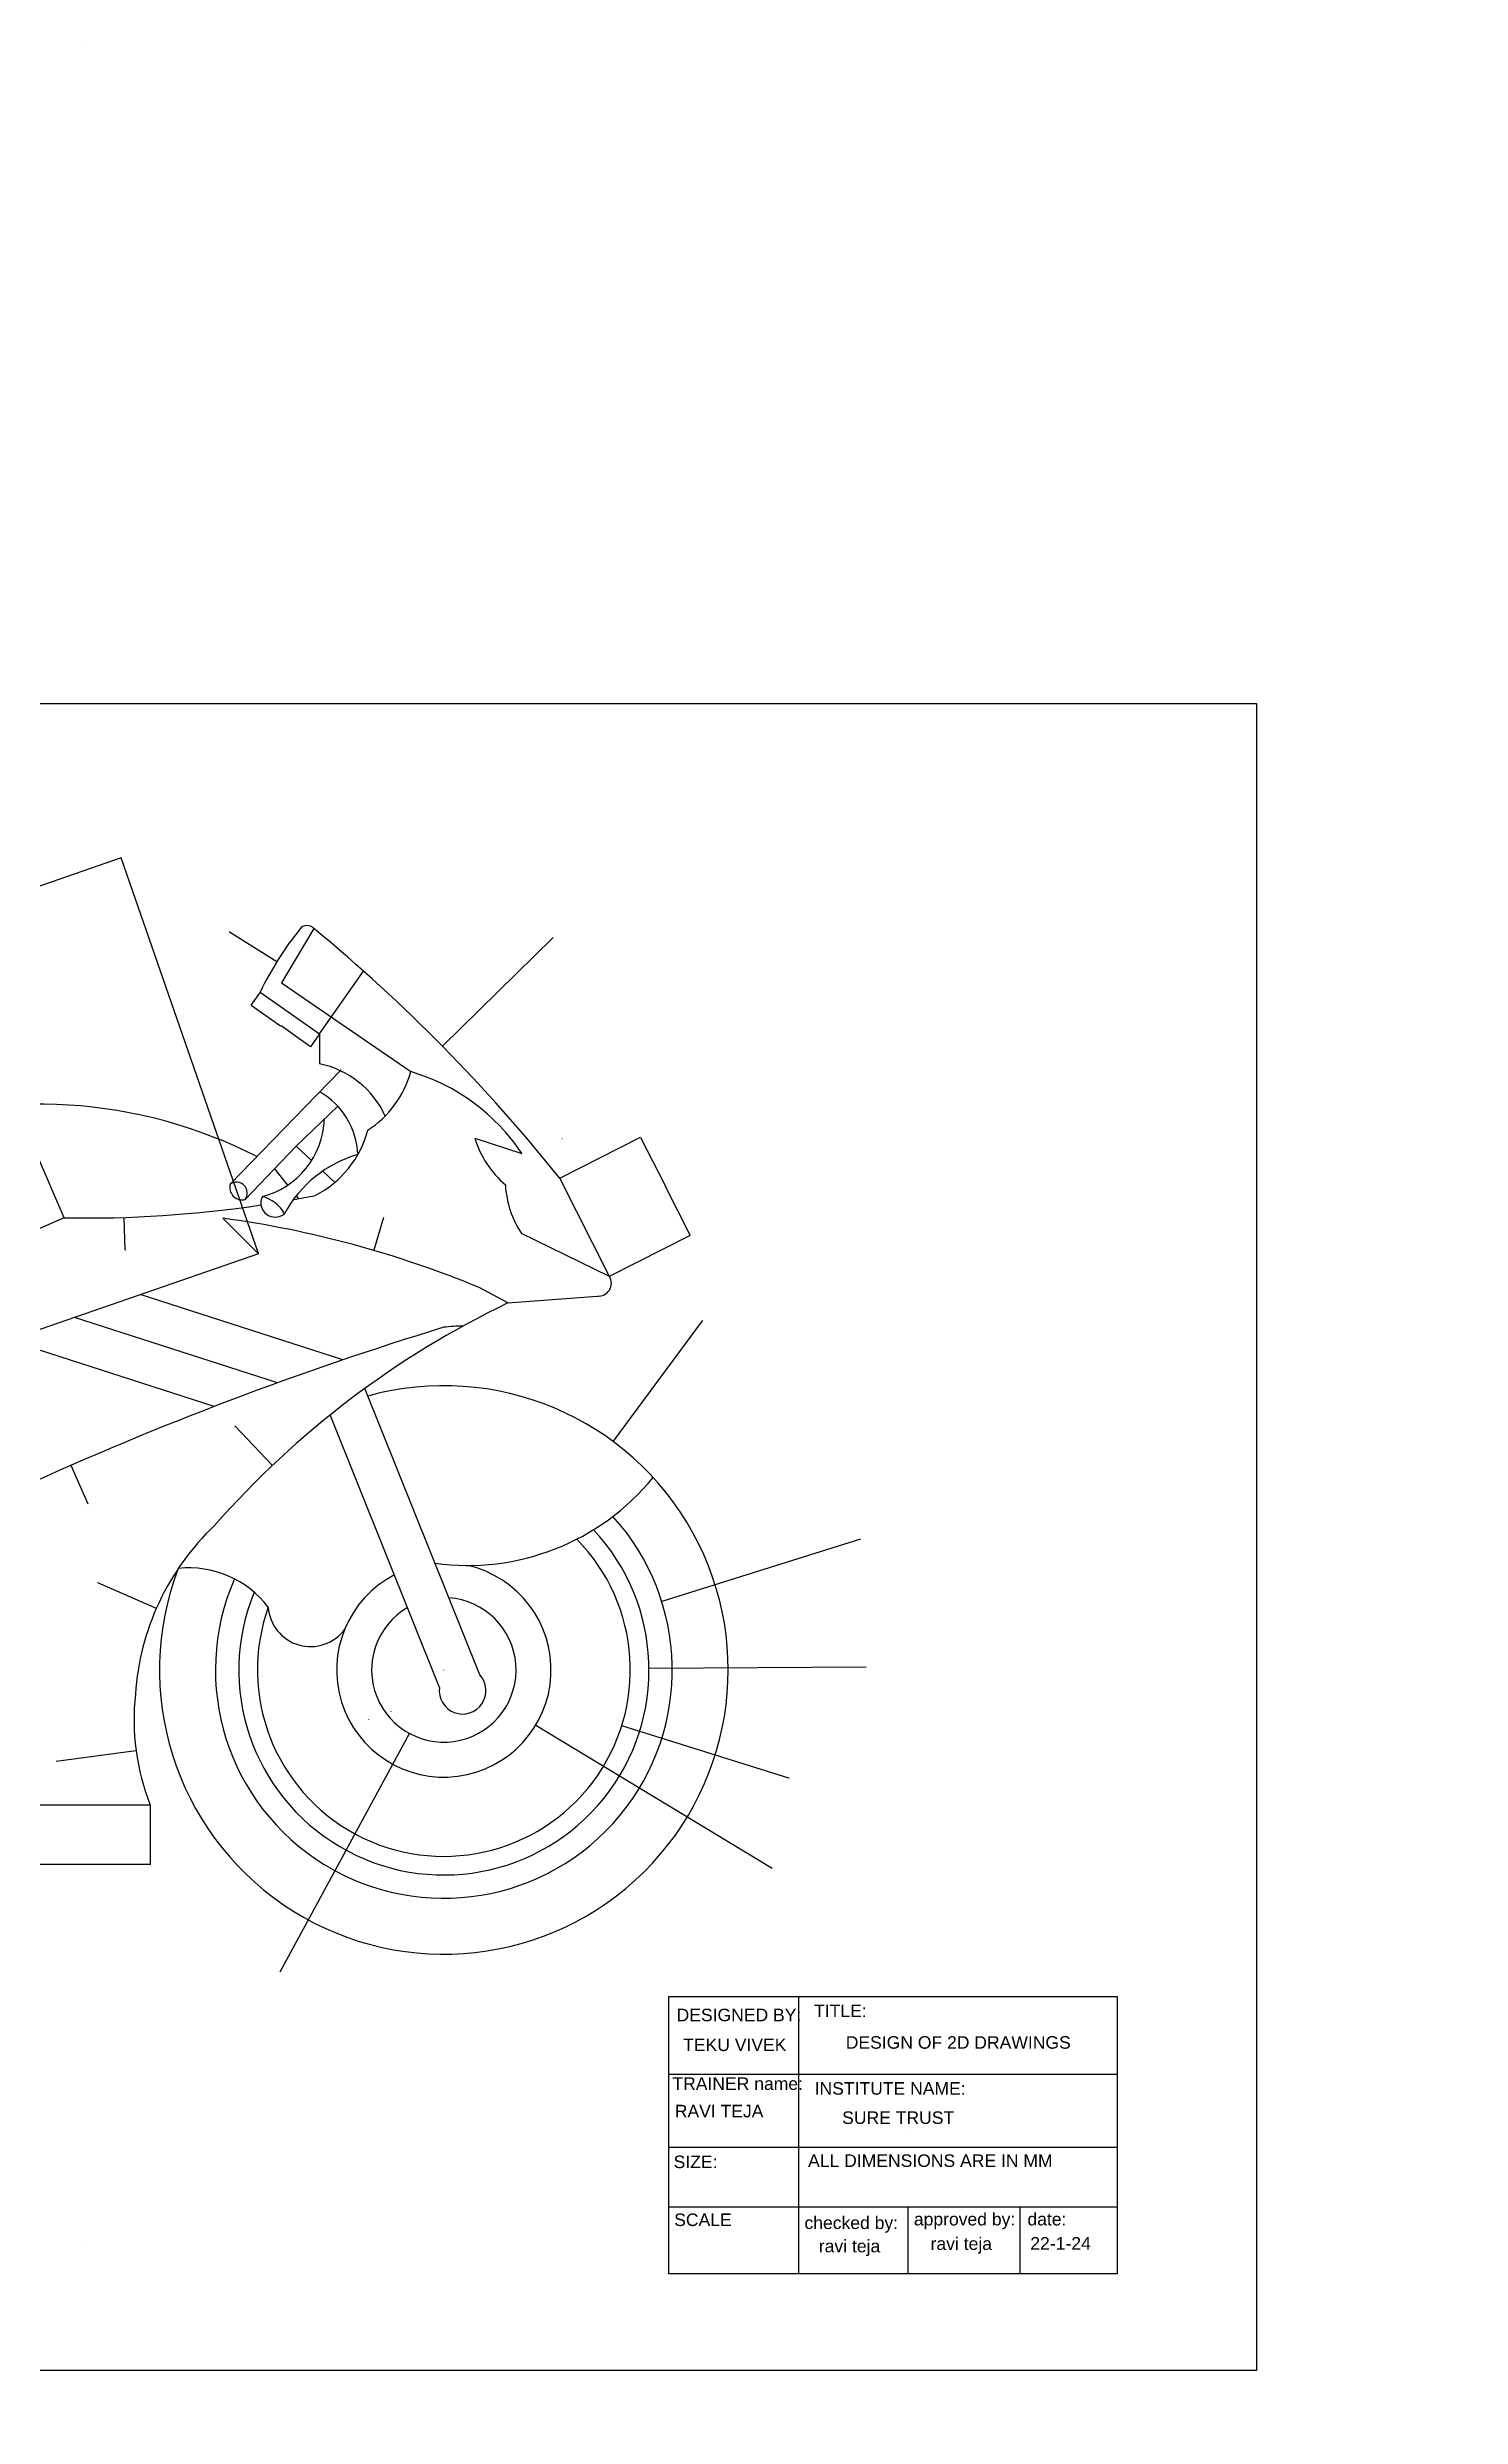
# Model space of a CAD drawing. Header units: millimetres. Extents: x 2092 to 5160, y -1374 to 3558.
# Drawn here: x 3645 to 5160, y 1015 to 3558 of the extents above; entities that cross this region are included whole.
import ezdxf

# ---------------------------------------------------------------- set-up
doc = ezdxf.new("R2010")
doc.units = ezdxf.units.MM
doc.header["$MEASUREMENT"] = 0
doc.styles.get("Standard").update_dxf_attribs({"font": 'arial.ttf'})
doc.dimstyles.get("Standard").update_dxf_attribs({"dimtxt": 0.18, "dimasz": 0.18, "dimexe": 0.18, "dimexo": 0.0625, "dimgap": 0.09, "dimtad": 0, "dimtih": 1, "dimtoh": 1, "dimdec": 4, "dimzin": 0, "dimdsep": 46, "dimtxsty": 'Standard', "dimcen": 0.09, "dimadec": 0, "dimazin": 0, "dimtfac": 1, "dimtdec": 4, "dimtofl": 0, "dimtmove": 0, "dimatfit": 3, "dimfxl": 1, "dimtolj": 1, "dimtzin": 0, "dimarcsym": 0})

# ---------------------------------------------------------------- blocks, each defined once
blk = doc.blocks.new('*D14')
at = {"color": 0, "lineweight": -2, "transparency": 16777216}
for p, q in [((3688.2, 1994.4), (3670, 2035.9)), ((3688.4, 1994.4), (3688.2, 1994.4))]:
    blk.add_line(p, q, dxfattribs=at)
at = {"color": 0, "transparency": 16777216}
blk.add_solid([(3670.1, 2036), (3670, 2035.9), (3670, 2036.1)], dxfattribs=at)
at = {"layer": 'Defpoints', "color": 0, "transparency": 16777216}
for p in [(3670, 2036.1), (5160.4, -1374.4)]:
    blk.add_point(p, dxfattribs=at)
at = {"color": 0, "transparency": 16777216, "insert": (3689.1, 1994.4), "char_height": 0.18, "attachment_point": 5}
blk.add_mtext('\\A1;R3722.0000', dxfattribs=at)
blk = doc.blocks.new('*D16')
at = {"color": 0, "lineweight": -2, "transparency": 16777216}
for p, q in [((3014.8, 1671.4), (3014.8, 1607.5)), ((3754.8, 1671.4), (3754.8, 1607.5)), ((3015, 1607.7), (3384.2, 1607.7)), ((3754.7, 1607.7), (3385.4, 1607.7))]:
    blk.add_line(p, q, dxfattribs=at)
at = {"color": 0, "transparency": 16777216}
for points in [[(3015, 1607.7), (3015, 1607.7), (3014.8, 1607.7)], [(3754.7, 1607.7), (3754.7, 1607.7), (3754.8, 1607.7)]]:
    blk.add_solid(points, dxfattribs=at)
at = {"layer": 'Defpoints', "color": 0, "transparency": 16777216}
for p in [(3014.8, 1671.5), (3754.8, 1671.5), (3014.8, 1607.7)]:
    blk.add_point(p, dxfattribs=at)
at = {"color": 0, "transparency": 16777216, "insert": (3384.8, 1607.7), "char_height": 0.18, "attachment_point": 5}
blk.add_mtext('\\A1;740.0000', dxfattribs=at)
blk = doc.blocks.new('*D17')
at = {"color": 0, "lineweight": -2, "transparency": 16777216}
for p, q in [((4194.1, 2344.1), (4280.9, 2388.2)), ((4280.8, 2388), (4307.4, 2335.7)), ((4334.1, 2283.1), (4307.6, 2335.3)), ((4247.5, 2238.9), (4334.4, 2283))]:
    blk.add_line(p, q, dxfattribs=at)
at = {"color": 0, "transparency": 16777216}
for points in [[(4280.9, 2388), (4280.8, 2387.9), (4280.8, 2388.1)], [(4334.2, 2283.1), (4334.1, 2283.1), (4334.2, 2282.9)]]:
    blk.add_solid(points, dxfattribs=at)
at = {"layer": 'Defpoints', "color": 0, "transparency": 16777216}
for p in [(4280.8, 2388.1), (4194.1, 2344.1), (4247.5, 2238.9)]:
    blk.add_point(p, dxfattribs=at)
at = {"color": 0, "transparency": 16777216, "insert": (4307.5, 2335.5), "char_height": 0.18, "attachment_point": 5}
blk.add_mtext('\\A1;118.0000', dxfattribs=at)
blk = doc.blocks.new('*D18')
at = {"color": 0, "lineweight": -2, "transparency": 16777216}
for p, q in [((4186.9, 2602.4), (4068.5, 2485.9)), ((4187.1, 2602.4), (4186.9, 2602.4)), ((2778.7, 1215.7), (2778.7, 1215.9)), ((2778.7, 1215.8), (2778.8, 1215.8))]:
    blk.add_line(p, q, dxfattribs=at)
at = {"color": 0, "transparency": 16777216}
blk.add_solid([(4068.5, 2485.9), (4068.6, 2485.9), (4068.4, 2485.8)], dxfattribs=at)
at = {"layer": 'Defpoints', "color": 0, "transparency": 16777216}
for p in [(4068.4, 2485.8), (2778.7, 1215.8)]:
    blk.add_point(p, dxfattribs=at)
at = {"color": 0, "transparency": 16777216, "insert": (4187.8, 2602.4), "char_height": 0.18, "attachment_point": 5}
blk.add_mtext('\\A1;R1810.0000', dxfattribs=at)
blk = doc.blocks.new('*D19')
at = {"color": 0, "lineweight": -2, "transparency": 16777216}
for p, q in [((3839.6, 2608.4), (3839.8, 2608.4)), ((3839.8, 2608.4), (3890.7, 2576.8)), ((4196.5, 2386.7), (4196.7, 2386.7)), ((4196.6, 2386.6), (4196.6, 2386.8))]:
    blk.add_line(p, q, dxfattribs=at)
at = {"color": 0, "transparency": 16777216}
blk.add_solid([(3890.7, 2576.8), (3890.7, 2576.8), (3890.8, 2576.7)], dxfattribs=at)
at = {"layer": 'Defpoints', "color": 0, "transparency": 16777216}
for p in [(3890.8, 2576.7), (4196.6, 2386.7)]:
    blk.add_point(p, dxfattribs=at)
at = {"color": 0, "transparency": 16777216, "insert": (3838.9, 2608.4), "char_height": 0.18, "attachment_point": 5}
blk.add_mtext('\\A1;R360.0000', dxfattribs=at)
blk = doc.blocks.new('*D20')
at = {"color": 0, "lineweight": -2, "transparency": 16777216}
for p, q in [((3872.7, 2543.8), (3862.9, 2529.9)), ((3863.2, 2530), (3894.7, 2507.8)), ((3926.7, 2485.3), (3895.2, 2507.5)), ((3936.5, 2499), (3926.7, 2485.1))]:
    blk.add_line(p, q, dxfattribs=at)
at = {"color": 0, "transparency": 16777216}
for points in [[(3863.2, 2530), (3863.2, 2529.9), (3863, 2530.1)], [(3926.7, 2485.4), (3926.7, 2485.3), (3926.9, 2485.2)]]:
    blk.add_solid(points, dxfattribs=at)
at = {"layer": 'Defpoints', "color": 0, "transparency": 16777216}
for p in [(3872.7, 2543.8), (3936.5, 2499), (3926.9, 2485.2)]:
    blk.add_point(p, dxfattribs=at)
at = {"color": 0, "transparency": 16777216, "insert": (3894.9, 2507.6), "char_height": 0.18, "attachment_point": 5}
blk.add_mtext('\\A1;78.0000', dxfattribs=at)
blk = doc.blocks.new('*D21')
at = {"color": 0, "lineweight": -2, "transparency": 16777216}
for p, q in [((4004.9, 2302), (3994.6, 2266.9)), ((4005.1, 2302), (4004.9, 2302)), ((3682.8, 1201.4), (3683, 1201.4)), ((3682.9, 1201.3), (3682.9, 1201.5))]:
    blk.add_line(p, q, dxfattribs=at)
at = {"color": 0, "transparency": 16777216}
blk.add_solid([(3994.6, 2266.9), (3994.6, 2266.9), (3994.6, 2266.7)], dxfattribs=at)
at = {"layer": 'Defpoints', "color": 0, "transparency": 16777216}
for p in [(3994.6, 2266.7), (3682.9, 1201.4)]:
    blk.add_point(p, dxfattribs=at)
at = {"color": 0, "transparency": 16777216, "insert": (4005.8, 2302), "char_height": 0.18, "attachment_point": 5}
blk.add_mtext('\\A1;R1110.0000', dxfattribs=at)
blk = doc.blocks.new('*D22')
at = {"color": 0, "lineweight": -2, "transparency": 16777216}
for p, q in [((3723.6, 2687.8), (3511.7, 2614.4)), ((3870.9, 2263.3), (3723.7, 2688)), ((3298.7, 2540.6), (3510.6, 2614)), ((3445.7, 2115.9), (3298.5, 2540.7))]:
    blk.add_line(p, q, dxfattribs=at)
at = {"color": 0, "transparency": 16777216}
for points in [[(3723.6, 2687.8), (3723.6, 2687.8), (3723.7, 2687.9)], [(3298.7, 2540.6), (3298.7, 2540.6), (3298.5, 2540.5)]]:
    blk.add_solid(points, dxfattribs=at)
at = {"layer": 'Defpoints', "color": 0, "transparency": 16777216}
for p in [(3298.5, 2540.5), (3870.9, 2263.2), (3445.7, 2115.9)]:
    blk.add_point(p, dxfattribs=at)
at = {"color": 0, "transparency": 16777216, "insert": (3511.1, 2614.2), "char_height": 0.18, "attachment_point": 5}
blk.add_mtext('\\A1;450.0000', dxfattribs=at)
blk = doc.blocks.new('*D23')
at = {"color": 0, "lineweight": -2, "transparency": 16777216}
for p, q in [((3686.7, 3557.5), (3686.8, 3557.5)), ((3686.8, 3557.4), (3686.8, 3557.6)), ((3728.1, 2267), (3727, 2301.9)), ((3728.3, 2267), (3728.1, 2267))]:
    blk.add_line(p, q, dxfattribs=at)
at = {"color": 0, "transparency": 16777216}
blk.add_solid([(3727, 2301.9), (3727, 2301.9), (3727, 2302.1)], dxfattribs=at)
at = {"layer": 'Defpoints', "color": 0, "transparency": 16777216}
for p in [(3686.8, 3557.5), (3727, 2302.1)]:
    blk.add_point(p, dxfattribs=at)
at = {"color": 0, "transparency": 16777216, "insert": (3729.1, 2267), "char_height": 0.18, "attachment_point": 5}
blk.add_mtext('\\A1;R1256.0000', dxfattribs=at)
blk = doc.blocks.new('*D24')
at = {"color": 0, "lineweight": -2, "transparency": 16777216}
for p, q in [((3486.8, 2708.1), (3344.2, 2646.5)), ((3662.7, 2301.8), (3486.9, 2708.4)), ((3200.7, 2584.5), (3343.4, 2646.1)), ((3376.3, 2177.9), (3200.5, 2584.6))]:
    blk.add_line(p, q, dxfattribs=at)
at = {"color": 0, "transparency": 16777216}
for points in [[(3486.8, 2708.2), (3486.8, 2708.1), (3487, 2708.2)], [(3200.7, 2584.5), (3200.8, 2584.4), (3200.6, 2584.4)]]:
    blk.add_solid(points, dxfattribs=at)
at = {"layer": 'Defpoints', "color": 0, "transparency": 16777216}
for p in [(3200.6, 2584.4), (3662.7, 2301.7), (3376.3, 2177.9)]:
    blk.add_point(p, dxfattribs=at)
at = {"color": 0, "transparency": 16777216, "insert": (3343.8, 2646.3), "char_height": 0.18, "attachment_point": 5}
blk.add_mtext('\\A1;312.0000', dxfattribs=at)
blk = doc.blocks.new('*D29')
at = {"color": 0, "lineweight": -2, "transparency": 16777216}
for p, q in [((4347, 2191.2), (4251.3, 2061.9)), ((4347.2, 2191.2), (4347, 2191.2)), ((4069.7, 1816.5), (4069.9, 1816.5)), ((4069.8, 1816.4), (4069.8, 1816.6))]:
    blk.add_line(p, q, dxfattribs=at)
at = {"color": 0, "transparency": 16777216}
blk.add_solid([(4251.3, 2061.9), (4251.4, 2061.8), (4251.2, 2061.7)], dxfattribs=at)
at = {"layer": 'Defpoints', "color": 0, "transparency": 16777216}
for p in [(4251.2, 2061.7), (4069.8, 1816.5)]:
    blk.add_point(p, dxfattribs=at)
at = {"color": 0, "transparency": 16777216, "insert": (4347.9, 2191.2), "char_height": 0.18, "attachment_point": 5}
blk.add_mtext('\\A1;R305.0000', dxfattribs=at)
blk = doc.blocks.new('*D30')
at = {"color": 0, "lineweight": -2, "transparency": 16777216}
for p, q in [((4516.7, 1957), (4303.7, 1890)), ((4516.9, 1957), (4516.7, 1957)), ((4069.7, 1816.5), (4069.9, 1816.5)), ((4069.8, 1816.4), (4069.8, 1816.6))]:
    blk.add_line(p, q, dxfattribs=at)
at = {"color": 0, "transparency": 16777216}
blk.add_solid([(4303.7, 1890), (4303.7, 1890), (4303.6, 1890)], dxfattribs=at)
at = {"layer": 'Defpoints', "color": 0, "transparency": 16777216}
for p in [(4303.6, 1890), (4069.8, 1816.5)]:
    blk.add_point(p, dxfattribs=at)
at = {"color": 0, "transparency": 16777216, "insert": (4517.6, 1957), "char_height": 0.18, "attachment_point": 5}
blk.add_mtext('\\A1;R245.0000', dxfattribs=at)
blk = doc.blocks.new('*D31')
at = {"color": 0, "lineweight": -2, "transparency": 16777216}
for p, q in [((4069.7, 1816.5), (4069.9, 1816.5)), ((4069.8, 1816.4), (4069.8, 1816.6)), ((4522.8, 1819.6), (4290, 1818))]:
    blk.add_line(p, q, dxfattribs=at)
at = {"color": 0, "transparency": 16777216}
blk.add_solid([(4290, 1818.1), (4290, 1818), (4289.8, 1818)], dxfattribs=at)
at = {"layer": 'Defpoints', "color": 0, "transparency": 16777216}
for p in [(4069.8, 1816.5), (4289.8, 1818)]:
    blk.add_point(p, dxfattribs=at)
at = {"color": 0, "transparency": 16777216, "insert": (4523.5, 1819.6), "char_height": 0.18, "attachment_point": 5}
blk.add_mtext('\\A1;R220.0000', dxfattribs=at)
blk = doc.blocks.new('*D32')
at = {"color": 0, "lineweight": -2, "transparency": 16777216}
for p, q in [((4069.7, 1816.5), (4069.9, 1816.5)), ((4069.8, 1816.4), (4069.8, 1816.6)), ((4439.9, 1700.5), (4260.9, 1756.6)), ((4440.1, 1700.5), (4439.9, 1700.5))]:
    blk.add_line(p, q, dxfattribs=at)
at = {"color": 0, "transparency": 16777216}
blk.add_solid([(4260.9, 1756.7), (4260.8, 1756.6), (4260.7, 1756.7)], dxfattribs=at)
at = {"layer": 'Defpoints', "color": 0, "transparency": 16777216}
for p in [(4069.8, 1816.5), (4260.7, 1756.7)]:
    blk.add_point(p, dxfattribs=at)
at = {"color": 0, "transparency": 16777216, "insert": (4440.8, 1700.5), "char_height": 0.18, "attachment_point": 5}
blk.add_mtext('\\A1;R200.0000', dxfattribs=at)
blk = doc.blocks.new('*D33')
at = {"color": 0, "lineweight": -2, "transparency": 16777216}
for p, q in [((4069.7, 1816.5), (4069.9, 1816.5)), ((4069.8, 1816.4), (4069.8, 1816.6)), ((4421.8, 1603.6), (4168.4, 1756.9)), ((4421.9, 1603.6), (4421.8, 1603.6))]:
    blk.add_line(p, q, dxfattribs=at)
at = {"color": 0, "transparency": 16777216}
blk.add_solid([(4168.4, 1756.9), (4168.4, 1756.9), (4168.2, 1757)], dxfattribs=at)
at = {"layer": 'Defpoints', "color": 0, "transparency": 16777216}
for p in [(4069.8, 1816.5), (4168.2, 1757)]:
    blk.add_point(p, dxfattribs=at)
at = {"color": 0, "transparency": 16777216, "insert": (4422.6, 1603.6), "char_height": 0.18, "attachment_point": 5}
blk.add_mtext('\\A1;R115.0000', dxfattribs=at)
blk = doc.blocks.new('*D34')
at = {"color": 0, "lineweight": -2, "transparency": 16777216}
for p, q in [((4069.7, 1816.5), (4069.9, 1816.5)), ((4069.8, 1816.4), (4069.8, 1816.6)), ((3894.3, 1492.5), (4032.8, 1748.2)), ((3894.2, 1492.5), (3894.3, 1492.5))]:
    blk.add_line(p, q, dxfattribs=at)
at = {"color": 0, "transparency": 16777216}
blk.add_solid([(4032.8, 1748.2), (4032.9, 1748.2), (4032.9, 1748.4)], dxfattribs=at)
at = {"layer": 'Defpoints', "color": 0, "transparency": 16777216}
for p in [(4069.8, 1816.5), (4032.9, 1748.4)]:
    blk.add_point(p, dxfattribs=at)
at = {"color": 0, "transparency": 16777216, "insert": (3893.5, 1492.5), "char_height": 0.18, "attachment_point": 5}
blk.add_mtext('\\A1;R77.5000', dxfattribs=at)
blk = doc.blocks.new('*D35')
at = {"color": 0, "lineweight": -2, "transparency": 16777216}
for p, q in [((3989.4, 1763.4), (3989.4, 1763.6)), ((3989.4, 1763.5), (3989.5, 1763.5)), ((3653.9, 1718.7), (3739.5, 1730.1))]:
    blk.add_line(p, q, dxfattribs=at)
at = {"color": 0, "transparency": 16777216}
blk.add_solid([(3739.5, 1730.1), (3739.5, 1730.1), (3739.7, 1730.1)], dxfattribs=at)
at = {"layer": 'Defpoints', "color": 0, "transparency": 16777216}
for p in [(3989.4, 1763.5), (3739.7, 1730.1)]:
    blk.add_point(p, dxfattribs=at)
at = {"color": 0, "transparency": 16777216, "insert": (3653.2, 1718.7), "char_height": 0.18, "attachment_point": 5}
blk.add_mtext('\\A1;R252.0000', dxfattribs=at)
blk = doc.blocks.new('*D36')
at = {"color": 0, "lineweight": -2, "transparency": 16777216}
for p, q in [((3698.2, 1910.5), (3698.3, 1910.5)), ((3698.3, 1910.5), (3761.3, 1882.8)), ((4013.2, 1772.2), (4013.4, 1772.2)), ((4013.3, 1772.1), (4013.3, 1772.3))]:
    blk.add_line(p, q, dxfattribs=at)
at = {"color": 0, "transparency": 16777216}
blk.add_solid([(3761.3, 1882.9), (3761.3, 1882.8), (3761.5, 1882.8)], dxfattribs=at)
at = {"layer": 'Defpoints', "color": 0, "transparency": 16777216}
for p in [(3761.5, 1882.8), (4013.3, 1772.2)]:
    blk.add_point(p, dxfattribs=at)
at = {"color": 0, "transparency": 16777216, "insert": (3697.5, 1910.5), "char_height": 0.18, "attachment_point": 5}
blk.add_mtext('\\A1;R275.0000', dxfattribs=at)
blk = doc.blocks.new('*D37')
at = {"color": 0, "lineweight": -2, "transparency": 16777216}
for p, q in [((3845.7, 2078.1), (3845.9, 2078.1)), ((3845.9, 2078.1), (3885.7, 2036.1)), ((4567.4, 1318.1), (4567.6, 1318.1)), ((4567.5, 1318), (4567.5, 1318.2))]:
    blk.add_line(p, q, dxfattribs=at)
at = {"color": 0, "transparency": 16777216}
blk.add_solid([(3885.7, 2036.1), (3885.7, 2036.1), (3885.8, 2036)], dxfattribs=at)
at = {"layer": 'Defpoints', "color": 0, "transparency": 16777216}
for p in [(3885.8, 2036), (4567.5, 1318.1)]:
    blk.add_point(p, dxfattribs=at)
at = {"color": 0, "transparency": 16777216, "insert": (3845, 2078.1), "char_height": 0.18, "attachment_point": 5}
blk.add_mtext('\\A1;R990.0000', dxfattribs=at)

msp = doc.modelspace()

# ---------------------------------------------------------------- linework, layer by layer
for p, q in [((3930.39812, 2612.13645), (3895.70767, 2553.65079)), ((3872.7146, 2543.84931), (3936.53514, 2499.00581)), ((3895.70767, 2553.65079), (4034.33207, 2458.50342)), ((3936.53514, 2499.00581), (3983.74124, 2566.37263)), ((3936.53514, 2499.00581), (3936.53514, 2466.95547)), ((3921.14258, 2420.783), (3959.69483, 2460.51266)), ((3921.14258, 2420.783), (3840.51422, 2337.69222)), ((3911.50305, 2378.64654), (3956.04621, 2421.37552)), ((3911.50305, 2378.64654), (3856.5979, 2321.22791)), ((3928.01633, 2363.07771), (3911.50305, 2378.64654)), ((4103.04143, 2387.17394), (4153.37047, 2370.56105)), ((3888.11406, 2354.18683), (3902.26307, 2336.63478)), ((3952.86007, 2339.65488), (3939.94385, 2351.83238)), ((4247.49173, 2238.85862), (4194.05144, 2344.06383)), ((3911.45536, 2325.23163), (3913.91298, 2322.18291)), ((3662.72353, 2301.70105), (3376.34568, 2177.8797)), ((3832.56883, 2301.25428), (3870.8746, 2263.1929)), ((3870.8746, 2263.1929), (3445.67088, 2115.87759)), ((4247.49173, 2238.85862), (4153.01453, 2284.67411)), ((3961.53498, 2149.18761), (3744.19058, 2219.30218)), ((4138.49635, 2210.26807), (4107.69679, 2226.89297)), ((4138.49635, 2210.26807), (4234.20991, 2217.67861)), ((3891.38363, 2124.5346), (3673.51834, 2194.81721)), ((3823.48098, 2099.15617), (3602.84611, 2170.33223)), ((4108.23764, 1811.27796), (3985.14148, 2118.64112)), ((4065.18564, 1797.73785), (3948.02577, 2090.27846)), ((4115.06011, 1794.24269), (4114.93826, 1794.54695)), ((3754.83686, 1671.51059), (3014.83686, 1671.51059))]:
    msp.add_line(p, q)
at = {"linetype": 'Continuous'}
for p, q in [((4450.1165, 1466.1051), (4450.1165, 1168.68136)), ((4311.1039, 1382.75788), (4791.90458, 1382.75788)), ((4311.1039, 1304.31465), (4791.90458, 1304.31465)), ((4311.1039, 1240.57952), (4791.90458, 1240.57952)), ((4567.55864, 1240.57952), (4567.55864, 1168.68136)), ((4687.69295, 1240.57952), (4687.69295, 1168.68136))]:
    msp.add_line(p, q, dxfattribs=at)
msp.add_lwpolyline([(2091.79641, 2853.64306), (4941.43311, 2853.64306), (4941.43311, 1064.65263), (2091.79641, 1064.65263)], close=True)
msp.add_lwpolyline([(4311.1039, 1466.1051), (4791.90458, 1466.1051), (4791.90458, 1168.68136), (4311.1039, 1168.68136)], close=True, dxfattribs=at)
for centre, radius, start, end in [((4196.61796, 2386.72955), 360, 141.36406107, 154.12280148), ((3923.1843, 2605.21107), 10, 43.83131195, 141.01206773), ((2778.74872, 1215.78275), 1810, 38.56189587, 50.48572937), ((3916.41762, 2369.50077), 99.50946, 24.5944245, 78.33629677), ((3928.33473, 2487.90686), 110, 302.9649207, 344.49609854), ((3973.90274, 2252.17045), 215, 33.41188969, 73.67612358), ((3636.43382, 1913.53824), 510, 62.83910089, 110.23277357), ((3894.89068, 2365.36845), 82.92641, 3.01415296, 59.64006847), ((3853.03831, 2410.33793), 88.62974, 284.43606364, 358.1913385), ((3881.8171, 2423.63641), 110, 296.94711106, 345.24259089), ((4014.38707, 2243.55074), 131.40284, 106.211116, 151.59522402), ((4206.33297, 2418.71533), 108, 196.98071901, 229.23595943), ((3847.34307, 2328.27511), 11.6325, 322.71210559, 125.94787749), ((3686.75845, 3557.47107), 1256, 268.9035164, 278.56127407), ((3853.59477, 2334.38228), 13.49282, 165.79978337, 282.86019971), ((3888.89203, 2317.75033), 15.32773, 153.84608104, 310.29073645), ((3865.81121, 2288.1354), 37.54688, 28.51306415, 75.62375334), ((3686.75845, 3557.47107), 1256, 280.16226793, 281.24412402), ((4243.61667, 2343.4555), 108, 183.47165813, 212.97493829), ((3682.91158, 1201.38942), 1110, 67.49963089, 82.25142097), ((4235.50942, 2231.61816), 14, 264.67399594, 31.14299479), ((4567.52513, 1318.06052), 990, 115.68113643, 138.69598966), ((5160.42215, -1374.44028), 3722, 107.03935241, 114.51064492), ((4089.43824, 2035.47279), 150, 89.65357605, 97.53431203), ((4069.83686, 1816.51059), 305, 159.06486754, 105.48146166), ((4095.59047, 2184.70656), 256.04778, 262.06563829, 320.8678168), ((4013.27689, 1772.18824), 275, 133.54597636, 176.19334889), ((4069.83686, 1816.51059), 245, 156.49611218, 42.27258807), ((4069.83686, 1816.51059), 220, 157.70001404, 43.15317611), ((4069.83686, 1816.51059), 200, 160.3257692, 44.55552856), ((3796.10234, 1818.57195), 107.49628, 37.38816188, 95.94354613), ((4069.83686, 1816.51059), 115, 117.46329299, 77.21392961), ((3926.75236, 1886.88546), 45.34197, 183.84498326, 324.19136561), ((4069.83686, 1816.51059), 77.5, 120.20755565, 86.04833746), ((4089.94011, 1794.24269), 25, 171.96336087, 42.95399017), ((3989.44064, 1763.51639), 252, 173.86559083, 201.41388482)]:
    msp.add_arc(centre, radius, start, end)

# ---------------------------------------------------------------- texts
for s, height, p in [('DESIGNED BY:', 13.4630435, (4319.46959, 1439.56686)), ('TITLE:', 13.463044, (4466.92194, 1444.05136)), ('DESIGN OF 2D DRAWINGS', 13.4630435, (4500.90009, 1410.09733)), ('TEKU VIVEK', 13.463044, (4326.52166, 1407.53477)), ('TRAINER name:', 13.4630435, (4314.98191, 1365.89304)), ('INSTITUTE NAME:', 13.4630435, (4467.56304, 1360.76791)), ('RAVI TEJA', 13.463044, (4317.5463, 1336.42351)), ('SURE TRUST', 13.463044, (4497.05351, 1329.37645)), ('ALL DIMENSIONS ARE IN MM', 13.4630435, (4460.51097, 1283.25023)), ('SIZE:', 13.463044, (4316.2641, 1281.96895)), ('SCALE', 13.463044, (4316.9052, 1219.82668)), ('checked by:', 13.4630435, (4456.66439, 1216.62347)), ('approved by:', 13.4630435, (4573.98517, 1220.46732)), ('date:', 13.463044, (4695.79364, 1220.46732)), ('ravi teja', 13.463044, (4472.05072, 1191.63843)), ('ravi teja', 13.463044, (4591.9359, 1194.201)), ('22-1-24', 13.505624, (4698.83387, 1194.49319))]:
    msp.add_text(s, height=height, dxfattribs=at).set_placement(p)

# ---------------------------------------------------------------- dimensions: what is measured, and where the dimension line sits
for center, mpoint, picture, middle in [((3686.75845, 3557.47107), (3726.99777, 2302.11582), '*D23', (3729.06343, 2266.9743)), ((2778.74872, 1215.78275), (4068.41496, 2485.76739), '*D18', (4187.84466, 2602.44958)), ((4196.61796, 2386.72955), (3890.83344, 2576.71859), '*D19', (3838.92521, 2608.42993)), ((3682.91158, 1201.38942), (3994.55392, 2266.74338), '*D21', (4005.81007, 2302.01192)), ((4069.83686, 1816.51059), (4251.21909, 2061.71558), '*D29', (4347.86014, 2191.18643)), ((4567.52513, 1318.06052), (3885.84745, 2035.98499), '*D37', (3844.98223, 2078.1076)), ((5160.42215, -1374.44028), (3669.97569, 2036.11002), '*D14', (3689.12207, 1994.44707)), ((4069.83686, 1816.51059), (4303.56704, 1889.96263), '*D30', (4517.60086, 1956.95171)), ((4013.27689, 1772.18824), (3761.49093, 1882.77228), '*D36', (3697.46946, 1910.50862)), ((4069.83686, 1816.51059), (4032.92597, 1748.36489), '*D34', (3893.54951, 1492.5208)), ((4069.83686, 1816.51059), (4289.8316, 1818.03133), '*D31', (4522.79374, 1819.64171)), ((4069.83686, 1816.51059), (4260.68185, 1756.69261), '*D32', (4440.8134, 1700.50509)), ((4069.83686, 1816.51059), (4168.22859, 1756.97851), '*D33', (4422.6269, 1603.58037)), ((3989.44064, 1763.51639), (3739.66066, 1730.14028), '*D35', (3653.88286, 1718.67847))]:
    dim = msp.add_radius_dim(center=center, mpoint=mpoint, dimstyle='Standard')
    dim.commit()
    dim.dimension.update_dxf_attribs({"geometry": picture, "text_midpoint": middle, "dimtype": 164})
for p1, p2, distance, picture, middle in [((3662.72353, 2301.70105), (3376.34568, 2177.8797), -442.88039, '*D24', (3343.77163, 2646.30042)), ((3870.8746, 2263.1929), (3445.67088, 2115.87759), -449.4252, '*D22', (3511.14559, 2614.19584)), ((3872.7146, 2543.84931), (3936.53514, 2499.00581), -16.84565, '*D20', (3894.94003, 2507.64425)), ((4247.49173, 2238.85862), (4194.05144, 2344.06383), -97.26293, '*D17', (4307.48825, 2335.51003))]:
    dim = msp.add_aligned_dim(p1=p1, p2=p2, distance=distance, dimstyle='Standard')
    dim.commit()
    dim.dimension.update_dxf_attribs({"geometry": picture, "text_midpoint": middle})
dim = msp.add_linear_dim(base=(3014.83686, 1607.71761), p1=(3754.83686, 1671.51059), p2=(3014.83686, 1671.51059), dimstyle='Standard')
dim.commit()
dim.dimension.update_dxf_attribs({"geometry": '*D16', "text_midpoint": (3384.83686, 1607.71761)})

doc.saveas('drawing.dxf')
